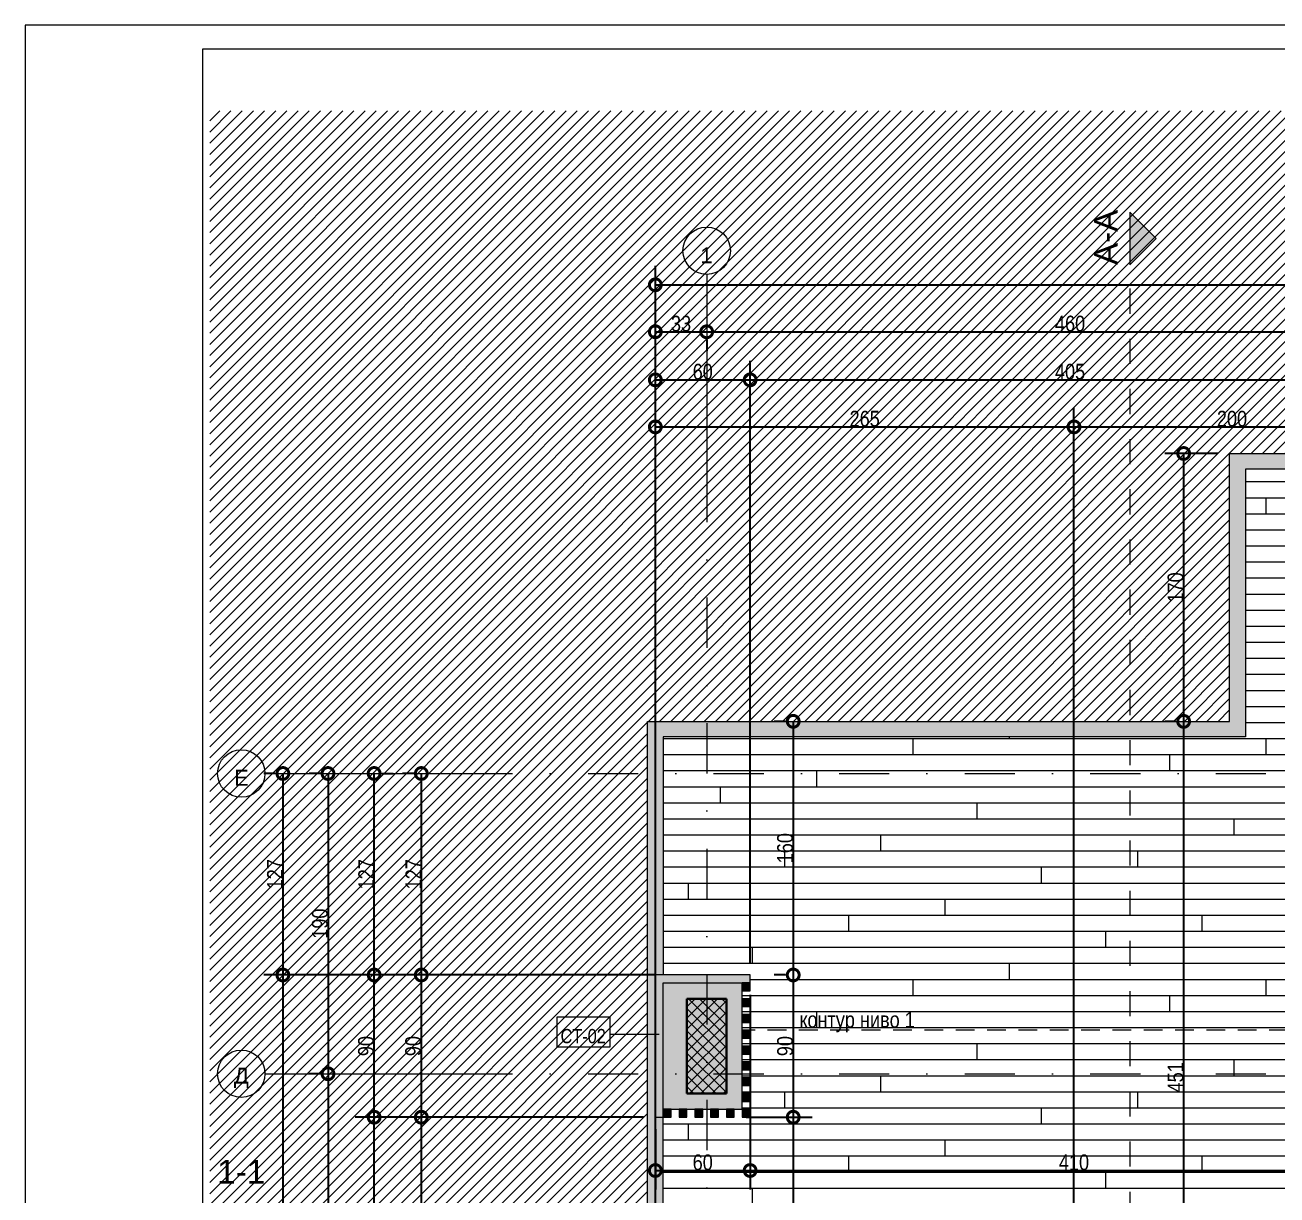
# Model space of a CAD drawing. Header units: centimetres. Extents: x 0 to 25250, y 0 to 2250.
# Drawn here: x 0 to 792, y 1360 to 2100 of the extents above; entities that cross this region are included whole.
import ezdxf

# ---------------------------------------------------------------- set-up
doc = ezdxf.new("R2010")
doc.units = ezdxf.units.CM
for name, pattern in [('17-View-1$0$Dash', [31.75, 15.875, -15.875]), ('17-View-1$0$Dash dot', [79.375, 31.75, -23.8125, 0, -23.8125]), ('17-View-1$0$Overhead', [19.84375, 11.90625, -7.9375])]:
    doc.linetypes.add(name, pattern=pattern)
for name, color, linetype, lineweight in [('A-ANNO-DIMS', 7, 'Continuous', 9), ('A-DETL-GENF', 7, 'Continuous', 9), ('A-DETL-MBND', 7, 'Continuous', 9), ('A-FLOR', 7, 'Continuous', 9), ('A-FLOR-OVHD', 7, '17-View-1$0$Overhead', 9), ('A-FLOR-PATT', 7, 'Continuous', 9), ('A-GLAZ-CWMG', 7, 'Continuous', 9), ('A-WALL', 7, 'Continuous', 9), ('A-WALL-FNSH', 7, 'Continuous', 9), ('A-WALL-IDEN', 7, 'Continuous', 9), ('A-WALL-PATT', 7, 'Continuous', 9), ('G-ANNO-SYMB', 7, 'Continuous', 9), ('G-ANNO-TEXT', 7, 'Continuous', 9), ('G-ANNO-TTLB', 7, 'Continuous', 9), ('S-COLS', 7, 'Continuous', 9), ('S-GRID', 7, 'Continuous', 9), ('S-GRID-IDEN', 7, 'Continuous', 9)]:
    doc.layers.add(name, color=color, linetype=linetype, lineweight=lineweight)
doc.styles.add('17-View-1$0$Arial Narrow_1', font='ARIALN.TTF', dxfattribs={"height": 10})
doc.styles.add('17-View-1$0$Arial Narrow_3', font='ARIALN.TTF', dxfattribs={"height": 10})
doc.styles.add('17-View-1$0$Arial Narrow_5', font='ARIALN.TTF', dxfattribs={"height": 9})
doc.styles.add('17-View-1$0$Arial_1', font='arial.ttf', dxfattribs={"height": 10})
doc.styles.add('17-View-1$0$Arial_2', font='arial.ttf', dxfattribs={"height": 15})
doc.dimstyles.new('17-View-1$0$TEC_DIM', dxfattribs={"dimscale": 30.48, "dimtxt": 10.23431, "dimasz": 0.492126, "dimexe": 0.393701, "dimexo": 0.246063, "dimgap": 0, "dimtad": 1, "dimdec": 0, "dimzin": 0, "dimdsep": 46, "dimtxsty": '17-View-1$0$Arial Narrow_3', "dimblk1": '17-View-1$0$_DotSmall', "dimblk2": '17-View-1$0$_DotSmall', "dimsah": 1, "dimcen": 0.09, "dimazin": 0, "dimtfac": 1, "dimtdec": 4, "dimtix": 1, "dimtmove": 0, "dimatfit": 3, "dimfxl": 1, "dimtvp": 1, "dimtolj": 1, "dimtzin": 0, "dimarcsym": 2})

# ---------------------------------------------------------------- blocks, each defined once
blk = doc.blocks.new('TEC_ОФИЦИАЛНА РАМКА - TEC_ОФИЦИАЛНА РАМКА-2548454-СГРАДА ТИП III - РАЗПРЕДЕЛЕНИЕ _0_00')
at = {"layer": 'G-ANNO-TTLB'}
for p, q in [((-19.379, 37.554), (-19.379, -4.446)), ((41.621, 37.554), (-19.379, 37.554)), ((-17.129, -4.146), (-17.129, 37.254)), ((-17.129, 37.254), (41.321, 37.254))]:
    blk.add_line(p, q, dxfattribs=at)
blk = doc.blocks.new('Rectangular Mullion - TEC_LAMEL-2364135-НИВО 0')
at = {"layer": 'A-GLAZ-CWMG', "true_color": 0xbfb3a4}
blk.add_hatch(color=253, dxfattribs=at).paths.add_polyline_path([(2.5, -2.5), (-2.5, -2.5), (-2.5, 2.5), (2.5, 2.5)])
at = {"layer": 'A-GLAZ-CWMG', "lineweight": 15}
for p, q in [((-2.5, 2.5), (2.5, 2.5)), ((-2.5, -2.5), (-2.5, 2.5)), ((2.5, 2.5), (2.5, -2.5)), ((2.5, -2.5), (-2.5, -2.5))]:
    blk.add_line(p, q, dxfattribs=at)
blk = doc.blocks.new('Grid - TEC_GRID_CIRCLE-145857-НИВО 0')
at = {"layer": 'S-GRID-IDEN'}
blk.add_circle((0, 0), 0.3, dxfattribs=at)
blk = doc.blocks.new('Section - TEC_SECTION-13048-НИВО 0')
at = {"layer": 'G-ANNO-SYMB'}
blk.add_hatch(color=256, dxfattribs=at).paths.add_polyline_path([(0, 0.334), (0.334, 0), (-0.334, 0)])
for p, q in [((0, 0.334), (-0.334, 0)), ((0.334, 0), (0, 0.334)), ((-0.334, 0), (0.334, 0))]:
    blk.add_line(p, q, dxfattribs=at)
blk = doc.blocks.new('17-View-1$0$_DotSmall')
at = {"color": 0, "linetype": 'ByBlock', "const_width": 0.5}
blk.add_lwpolyline([(-0.0625, 0, 1), (0.0625, 0, 1)], format="xyb", close=True, dxfattribs=at)
blk = doc.blocks.new('*D2327')
at = {"layer": 'A-ANNO-DIMS', "color": 0, "lineweight": -2, "transparency": 16777216}
for p, q in [((398.97, 1661.9), (398.97, 1917.9)), ((398.97, 1905.9), (431.47, 1905.9)), ((431.47, 1901.05), (431.47, 1893.9))]:
    blk.add_line(p, q, dxfattribs=at)
at = {"layer": 'A-ANNO-DIMS', "color": 0, "lineweight": -2, "transparency": 16777216, "xscale": 15, "yscale": 15, "zscale": 15, "rotation": 180}
blk.add_blockref('17-View-1$0$_DotSmall', (398.97, 1905.9), dxfattribs=at)
at = {"layer": 'A-ANNO-DIMS', "color": 0, "lineweight": -2, "transparency": 16777216, "xscale": 15, "yscale": 15, "zscale": 15}
blk.add_blockref('17-View-1$0$_DotSmall', (431.47, 1905.9), dxfattribs=at)
at = {"layer": 'A-ANNO-DIMS', "color": 0, "transparency": 16777216, "insert": (415.22, 1911.01), "char_height": 10, "width": 15.2053, "attachment_point": 5, "style": '17-View-1$0$Arial Narrow_3'}
blk.add_mtext('\\A1;33', dxfattribs=at)
blk = doc.blocks.new('*D2328')
at = {"layer": 'A-ANNO-DIMS', "color": 0, "lineweight": -2, "transparency": 16777216}
for p, q in [((431.47, 1905.9), (891.47, 1905.9)), ((431.47, 1901.05), (431.47, 1893.9)), ((891.47, 1901.05), (891.47, 1893.9))]:
    blk.add_line(p, q, dxfattribs=at)
at = {"layer": 'A-ANNO-DIMS', "color": 0, "lineweight": -2, "transparency": 16777216, "xscale": 15, "yscale": 15, "zscale": 15, "rotation": 180}
blk.add_blockref('17-View-1$0$_DotSmall', (431.47, 1905.9), dxfattribs=at)
at = {"layer": 'A-ANNO-DIMS', "color": 0, "lineweight": -2, "transparency": 16777216, "xscale": 15, "yscale": 15, "zscale": 15}
blk.add_blockref('17-View-1$0$_DotSmall', (891.47, 1905.9), dxfattribs=at)
at = {"layer": 'A-ANNO-DIMS', "color": 0, "transparency": 16777216, "insert": (661.47, 1911.01), "char_height": 10, "width": 22.8079, "attachment_point": 5, "style": '17-View-1$0$Arial Narrow_3'}
blk.add_mtext('\\A1;460', dxfattribs=at)
blk = doc.blocks.new('*D2379')
at = {"layer": 'A-ANNO-DIMS', "color": 0, "lineweight": -2, "transparency": 16777216}
for p, q in [((186.92, 1626.4), (179.77, 1626.4)), ((191.77, 1626.4), (191.77, 1436.4)), ((186.92, 1436.4), (179.77, 1436.4))]:
    blk.add_line(p, q, dxfattribs=at)
at = {"layer": 'A-ANNO-DIMS', "color": 0, "lineweight": -2, "transparency": 16777216, "xscale": 15, "yscale": 15, "zscale": 15}
for p, rotation in [((191.77, 1626.4), 90), ((191.77, 1436.4), 270)]:
    blk.add_blockref('17-View-1$0$_DotSmall', p, dxfattribs=dict(at, rotation=rotation))
at = {"layer": 'A-ANNO-DIMS', "color": 0, "transparency": 16777216, "insert": (186.67, 1531.4), "char_height": 10, "width": 22.8079, "attachment_point": 5, "rotation": 90, "style": '17-View-1$0$Arial Narrow_3'}
blk.add_mtext('\\A1;190', dxfattribs=at)
blk = doc.blocks.new('*D2380')
at = {"layer": 'A-ANNO-DIMS', "color": 0, "lineweight": -2, "transparency": 16777216}
for p, q in [((186.92, 1436.4), (179.77, 1436.4)), ((191.77, 1436.4), (191.77, 1221.4)), ((186.92, 1221.4), (179.77, 1221.4))]:
    blk.add_line(p, q, dxfattribs=at)
at = {"layer": 'A-ANNO-DIMS', "color": 0, "lineweight": -2, "transparency": 16777216, "xscale": 15, "yscale": 15, "zscale": 15}
for p, rotation in [((191.77, 1436.4), 90), ((191.77, 1221.4), 270)]:
    blk.add_blockref('17-View-1$0$_DotSmall', p, dxfattribs=dict(at, rotation=rotation))
at = {"layer": 'A-ANNO-DIMS', "color": 0, "transparency": 16777216, "insert": (186.67, 1328.9), "char_height": 10, "width": 22.8079, "attachment_point": 5, "rotation": 90, "style": '17-View-1$0$Arial Narrow_3'}
blk.add_mtext('\\A1;215', dxfattribs=at)
blk = doc.blocks.new('*D2385')
at = {"layer": 'A-ANNO-DIMS', "color": 0, "lineweight": -2, "transparency": 16777216}
for p, q in [((158.36, 1626.4), (151.21, 1626.4)), ((163.21, 1626.4), (163.21, 1498.9)), ((398.97, 1498.9), (151.21, 1498.9))]:
    blk.add_line(p, q, dxfattribs=at)
at = {"layer": 'A-ANNO-DIMS', "color": 0, "lineweight": -2, "transparency": 16777216, "xscale": 15, "yscale": 15, "zscale": 15}
for p, rotation in [((163.21, 1626.4), 90), ((163.21, 1498.9), 270)]:
    blk.add_blockref('17-View-1$0$_DotSmall', p, dxfattribs=dict(at, rotation=rotation))
at = {"layer": 'A-ANNO-DIMS', "color": 0, "transparency": 16777216, "insert": (158.19, 1562.65), "char_height": 10, "width": 22.8079, "attachment_point": 5, "rotation": 90, "style": '17-View-1$0$Arial Narrow_3'}
blk.add_mtext('\\A1;127', dxfattribs=at)
blk = doc.blocks.new('*D2386')
at = {"layer": 'A-ANNO-DIMS', "color": 0, "lineweight": -2, "transparency": 16777216}
for p, q in [((398.97, 1498.9), (151.21, 1498.9)), ((163.21, 1498.9), (163.21, 413.9)), ((396.47, 413.9), (151.21, 413.9))]:
    blk.add_line(p, q, dxfattribs=at)
at = {"layer": 'A-ANNO-DIMS', "color": 0, "lineweight": -2, "transparency": 16777216, "xscale": 15, "yscale": 15, "zscale": 15}
for p, rotation in [((163.21, 1498.9), 90), ((163.21, 413.9), 270)]:
    blk.add_blockref('17-View-1$0$_DotSmall', p, dxfattribs=dict(at, rotation=rotation))
at = {"layer": 'A-ANNO-DIMS', "color": 0, "transparency": 16777216, "insert": (158.1, 956.4), "char_height": 10, "width": 30.4105, "attachment_point": 5, "rotation": 90, "style": '17-View-1$0$Arial Narrow_3'}
blk.add_mtext('\\A1;1085', dxfattribs=at)
blk = doc.blocks.new('*D2387')
at = {"layer": 'A-ANNO-DIMS', "color": 0, "lineweight": -2, "transparency": 16777216}
for p, q in [((391.47, 1408.9), (208.98, 1408.9)), ((220.98, 413.9), (220.98, 1408.9)), ((396.47, 413.9), (208.98, 413.9))]:
    blk.add_line(p, q, dxfattribs=at)
at = {"layer": 'A-ANNO-DIMS', "color": 0, "lineweight": -2, "transparency": 16777216, "xscale": 15, "yscale": 15, "zscale": 15}
for p, rotation in [((220.98, 1408.9), 90), ((220.98, 413.9), 270)]:
    blk.add_blockref('17-View-1$0$_DotSmall', p, dxfattribs=dict(at, rotation=rotation))
at = {"layer": 'A-ANNO-DIMS', "color": 0, "transparency": 16777216, "insert": (215.87, 911.4), "char_height": 10, "width": 22.8079, "attachment_point": 5, "rotation": 90, "style": '17-View-1$0$Arial Narrow_3'}
blk.add_mtext('\\A1;995', dxfattribs=at)
blk = doc.blocks.new('*D2388')
at = {"layer": 'A-ANNO-DIMS', "color": 0, "lineweight": -2, "transparency": 16777216}
for p, q in [((398.97, 1498.9), (208.98, 1498.9)), ((220.98, 1408.9), (220.98, 1498.9)), ((391.47, 1408.9), (208.98, 1408.9))]:
    blk.add_line(p, q, dxfattribs=at)
at = {"layer": 'A-ANNO-DIMS', "color": 0, "lineweight": -2, "transparency": 16777216, "xscale": 15, "yscale": 15, "zscale": 15}
for p, rotation in [((220.98, 1498.9), 90), ((220.98, 1408.9), 270)]:
    blk.add_blockref('17-View-1$0$_DotSmall', p, dxfattribs=dict(at, rotation=rotation))
at = {"layer": 'A-ANNO-DIMS', "color": 0, "transparency": 16777216, "insert": (215.87, 1453.9), "char_height": 10, "width": 15.2053, "attachment_point": 5, "rotation": 90, "style": '17-View-1$0$Arial Narrow_3'}
blk.add_mtext('\\A1;90', dxfattribs=at)
blk = doc.blocks.new('*D2389')
at = {"layer": 'A-ANNO-DIMS', "color": 0, "lineweight": -2, "transparency": 16777216}
for p, q in [((220.98, 1498.9), (220.98, 1626.4)), ((225.82, 1626.4), (232.98, 1626.4)), ((398.97, 1498.9), (208.98, 1498.9))]:
    blk.add_line(p, q, dxfattribs=at)
at = {"layer": 'A-ANNO-DIMS', "color": 0, "lineweight": -2, "transparency": 16777216, "xscale": 15, "yscale": 15, "zscale": 15}
for p, rotation in [((220.98, 1626.4), 90), ((220.98, 1498.9), 270)]:
    blk.add_blockref('17-View-1$0$_DotSmall', p, dxfattribs=dict(at, rotation=rotation))
at = {"layer": 'A-ANNO-DIMS', "color": 0, "transparency": 16777216, "insert": (215.96, 1562.65), "char_height": 10, "width": 22.8079, "attachment_point": 5, "rotation": 90, "style": '17-View-1$0$Arial Narrow_3'}
blk.add_mtext('\\A1;127', dxfattribs=at)
blk = doc.blocks.new('*D2390')
at = {"layer": 'A-ANNO-DIMS', "color": 0, "lineweight": -2, "transparency": 16777216}
for p, q in [((246, 1626.4), (238.84, 1626.4)), ((250.84, 1626.4), (250.84, 1498.9)), ((398.97, 1498.9), (238.84, 1498.9))]:
    blk.add_line(p, q, dxfattribs=at)
at = {"layer": 'A-ANNO-DIMS', "color": 0, "lineweight": -2, "transparency": 16777216, "xscale": 15, "yscale": 15, "zscale": 15}
for p, rotation in [((250.84, 1626.4), 90), ((250.84, 1498.9), 270)]:
    blk.add_blockref('17-View-1$0$_DotSmall', p, dxfattribs=dict(at, rotation=rotation))
at = {"layer": 'A-ANNO-DIMS', "color": 0, "transparency": 16777216, "insert": (245.82, 1562.65), "char_height": 10, "width": 22.8079, "attachment_point": 5, "rotation": 90, "style": '17-View-1$0$Arial Narrow_3'}
blk.add_mtext('\\A1;127', dxfattribs=at)
blk = doc.blocks.new('*D2391')
at = {"layer": 'A-ANNO-DIMS', "color": 0, "lineweight": -2, "transparency": 16777216}
for p, q in [((398.97, 1498.9), (238.84, 1498.9)), ((250.84, 1498.9), (250.84, 1408.9)), ((391.47, 1408.9), (238.84, 1408.9))]:
    blk.add_line(p, q, dxfattribs=at)
at = {"layer": 'A-ANNO-DIMS', "color": 0, "lineweight": -2, "transparency": 16777216, "xscale": 15, "yscale": 15, "zscale": 15}
for p, rotation in [((250.84, 1498.9), 90), ((250.84, 1408.9), 270)]:
    blk.add_blockref('17-View-1$0$_DotSmall', p, dxfattribs=dict(at, rotation=rotation))
at = {"layer": 'A-ANNO-DIMS', "color": 0, "transparency": 16777216, "insert": (245.74, 1453.9), "char_height": 10, "width": 15.2053, "attachment_point": 5, "rotation": 90, "style": '17-View-1$0$Arial Narrow_3'}
blk.add_mtext('\\A1;90', dxfattribs=at)
blk = doc.blocks.new('*D2392')
at = {"layer": 'A-ANNO-DIMS', "color": 0, "lineweight": -2, "transparency": 16777216}
for p, q in [((391.47, 1408.9), (238.84, 1408.9)), ((250.84, 1408.9), (250.84, 1178.9)), ((396.47, 1178.9), (238.84, 1178.9))]:
    blk.add_line(p, q, dxfattribs=at)
at = {"layer": 'A-ANNO-DIMS', "color": 0, "lineweight": -2, "transparency": 16777216, "xscale": 15, "yscale": 15, "zscale": 15}
for p, rotation in [((250.84, 1408.9), 90), ((250.84, 1178.9), 270)]:
    blk.add_blockref('17-View-1$0$_DotSmall', p, dxfattribs=dict(at, rotation=rotation))
at = {"layer": 'A-ANNO-DIMS', "color": 0, "transparency": 16777216, "insert": (245.74, 1293.9), "char_height": 10, "width": 22.8079, "attachment_point": 5, "rotation": 90, "style": '17-View-1$0$Arial Narrow_3'}
blk.add_mtext('\\A1;230', dxfattribs=at)
blk = doc.blocks.new('*D2397')
at = {"layer": 'A-ANNO-DIMS', "color": 0, "lineweight": -2, "transparency": 16777216}
for p, q in [((398.97, 1661.9), (398.97, 1947.62)), ((1998.97, 1662.4), (1998.97, 1947.62)), ((398.97, 1935.62), (1998.97, 1935.62))]:
    blk.add_line(p, q, dxfattribs=at)
at = {"layer": 'A-ANNO-DIMS', "color": 0, "lineweight": -2, "transparency": 16777216, "xscale": 15, "yscale": 15, "zscale": 15, "rotation": 180}
blk.add_blockref('17-View-1$0$_DotSmall', (398.97, 1935.62), dxfattribs=at)
at = {"layer": 'A-ANNO-DIMS', "color": 0, "lineweight": -2, "transparency": 16777216, "xscale": 15, "yscale": 15, "zscale": 15}
blk.add_blockref('17-View-1$0$_DotSmall', (1998.97, 1935.62), dxfattribs=at)
at = {"layer": 'A-ANNO-DIMS', "color": 0, "transparency": 16777216, "insert": (1198.97, 1940.73), "char_height": 10, "width": 30.4105, "attachment_point": 5, "style": '17-View-1$0$Arial Narrow_3'}
blk.add_mtext('\\A1;1600', dxfattribs=at)
blk = doc.blocks.new('*D2398')
at = {"layer": 'A-ANNO-DIMS', "color": 0, "lineweight": -2, "transparency": 16777216}
for p, q in [((398.97, 1661.9), (398.97, 1887.48)), ((458.97, 1506.4), (458.97, 1887.48)), ((398.97, 1875.48), (458.97, 1875.48))]:
    blk.add_line(p, q, dxfattribs=at)
at = {"layer": 'A-ANNO-DIMS', "color": 0, "lineweight": -2, "transparency": 16777216, "xscale": 15, "yscale": 15, "zscale": 15, "rotation": 180}
blk.add_blockref('17-View-1$0$_DotSmall', (398.97, 1875.48), dxfattribs=at)
at = {"layer": 'A-ANNO-DIMS', "color": 0, "lineweight": -2, "transparency": 16777216, "xscale": 15, "yscale": 15, "zscale": 15}
blk.add_blockref('17-View-1$0$_DotSmall', (458.97, 1875.48), dxfattribs=at)
at = {"layer": 'A-ANNO-DIMS', "color": 0, "transparency": 16777216, "insert": (428.97, 1880.58), "char_height": 10, "width": 15.2053, "attachment_point": 5, "style": '17-View-1$0$Arial Narrow_3'}
blk.add_mtext('\\A1;60', dxfattribs=at)
blk = doc.blocks.new('*D2399')
at = {"layer": 'A-ANNO-DIMS', "color": 0, "lineweight": -2, "transparency": 16777216}
for p, q in [((458.97, 1506.4), (458.97, 1887.48)), ((863.97, 1501.4), (863.97, 1887.48)), ((458.97, 1875.48), (863.97, 1875.48))]:
    blk.add_line(p, q, dxfattribs=at)
at = {"layer": 'A-ANNO-DIMS', "color": 0, "lineweight": -2, "transparency": 16777216, "xscale": 15, "yscale": 15, "zscale": 15, "rotation": 180}
blk.add_blockref('17-View-1$0$_DotSmall', (458.97, 1875.48), dxfattribs=at)
at = {"layer": 'A-ANNO-DIMS', "color": 0, "lineweight": -2, "transparency": 16777216, "xscale": 15, "yscale": 15, "zscale": 15}
blk.add_blockref('17-View-1$0$_DotSmall', (863.97, 1875.48), dxfattribs=at)
at = {"layer": 'A-ANNO-DIMS', "color": 0, "transparency": 16777216, "insert": (661.47, 1880.58), "char_height": 10, "width": 22.8079, "attachment_point": 5, "style": '17-View-1$0$Arial Narrow_3'}
blk.add_mtext('\\A1;405', dxfattribs=at)
blk = doc.blocks.new('*D2403')
at = {"layer": 'A-ANNO-DIMS', "color": 0, "lineweight": -2, "transparency": 16777216}
for p, q in [((398.97, 1261.4), (398.97, 1857.72)), ((663.97, 1256.4), (663.97, 1857.72)), ((398.97, 1845.72), (663.97, 1845.72))]:
    blk.add_line(p, q, dxfattribs=at)
at = {"layer": 'A-ANNO-DIMS', "color": 0, "lineweight": -2, "transparency": 16777216, "xscale": 15, "yscale": 15, "zscale": 15, "rotation": 180}
blk.add_blockref('17-View-1$0$_DotSmall', (398.97, 1845.72), dxfattribs=at)
at = {"layer": 'A-ANNO-DIMS', "color": 0, "lineweight": -2, "transparency": 16777216, "xscale": 15, "yscale": 15, "zscale": 15}
blk.add_blockref('17-View-1$0$_DotSmall', (663.97, 1845.72), dxfattribs=at)
at = {"layer": 'A-ANNO-DIMS', "color": 0, "transparency": 16777216, "insert": (531.47, 1850.83), "char_height": 10, "width": 22.8079, "attachment_point": 5, "style": '17-View-1$0$Arial Narrow_3'}
blk.add_mtext('\\A1;265', dxfattribs=at)
blk = doc.blocks.new('*D2404')
at = {"layer": 'A-ANNO-DIMS', "color": 0, "lineweight": -2, "transparency": 16777216}
for p, q in [((663.97, 1256.4), (663.97, 1857.72)), ((863.97, 1506.4), (863.97, 1857.72)), ((663.97, 1845.72), (863.97, 1845.72))]:
    blk.add_line(p, q, dxfattribs=at)
at = {"layer": 'A-ANNO-DIMS', "color": 0, "lineweight": -2, "transparency": 16777216, "xscale": 15, "yscale": 15, "zscale": 15, "rotation": 180}
blk.add_blockref('17-View-1$0$_DotSmall', (663.97, 1845.72), dxfattribs=at)
at = {"layer": 'A-ANNO-DIMS', "color": 0, "lineweight": -2, "transparency": 16777216, "xscale": 15, "yscale": 15, "zscale": 15}
blk.add_blockref('17-View-1$0$_DotSmall', (863.97, 1845.72), dxfattribs=at)
at = {"layer": 'A-ANNO-DIMS', "color": 0, "transparency": 16777216, "insert": (763.97, 1850.83), "char_height": 10, "width": 22.8079, "attachment_point": 5, "style": '17-View-1$0$Arial Narrow_3'}
blk.add_mtext('\\A1;200', dxfattribs=at)
blk = doc.blocks.new('*D2413')
at = {"layer": 'A-ANNO-DIMS', "color": 0, "lineweight": -2, "transparency": 16777216}
for p, q in [((481.39, 1659.4), (474.24, 1659.4)), ((486.24, 1659.4), (486.24, 1498.9)), ((481.39, 1498.9), (474.24, 1498.9))]:
    blk.add_line(p, q, dxfattribs=at)
at = {"layer": 'A-ANNO-DIMS', "color": 0, "lineweight": -2, "transparency": 16777216, "xscale": 15, "yscale": 15, "zscale": 15}
for p, rotation in [((486.24, 1659.4), 90), ((486.24, 1498.9), 270)]:
    blk.add_blockref('17-View-1$0$_DotSmall', p, dxfattribs=dict(at, rotation=rotation))
at = {"layer": 'A-ANNO-DIMS', "color": 0, "transparency": 16777216, "insert": (481.13, 1579.15), "char_height": 10, "width": 22.8079, "attachment_point": 5, "rotation": 90, "style": '17-View-1$0$Arial Narrow_3'}
blk.add_mtext('\\A1;160', dxfattribs=at)
blk = doc.blocks.new('*D2414')
at = {"layer": 'A-ANNO-DIMS', "color": 0, "lineweight": -2, "transparency": 16777216}
for p, q in [((481.39, 1498.9), (474.24, 1498.9)), ((486.24, 1498.9), (486.24, 1408.9)), ((456.47, 1408.9), (498.24, 1408.9))]:
    blk.add_line(p, q, dxfattribs=at)
at = {"layer": 'A-ANNO-DIMS', "color": 0, "lineweight": -2, "transparency": 16777216, "xscale": 15, "yscale": 15, "zscale": 15}
for p, rotation in [((486.24, 1498.9), 90), ((486.24, 1408.9), 270)]:
    blk.add_blockref('17-View-1$0$_DotSmall', p, dxfattribs=dict(at, rotation=rotation))
at = {"layer": 'A-ANNO-DIMS', "color": 0, "transparency": 16777216, "insert": (481.13, 1453.9), "char_height": 10, "width": 15.2053, "attachment_point": 5, "rotation": 90, "style": '17-View-1$0$Arial Narrow_3'}
blk.add_mtext('\\A1;90', dxfattribs=at)
blk = doc.blocks.new('*D2415')
at = {"layer": 'A-ANNO-DIMS', "color": 0, "lineweight": -2, "transparency": 16777216}
for p, q in [((456.47, 1408.9), (498.24, 1408.9)), ((486.24, 1408.9), (486.24, 1208.9)), ((481.39, 1208.9), (474.24, 1208.9))]:
    blk.add_line(p, q, dxfattribs=at)
at = {"layer": 'A-ANNO-DIMS', "color": 0, "lineweight": -2, "transparency": 16777216, "xscale": 15, "yscale": 15, "zscale": 15}
for p, rotation in [((486.24, 1408.9), 90), ((486.24, 1208.9), 270)]:
    blk.add_blockref('17-View-1$0$_DotSmall', p, dxfattribs=dict(at, rotation=rotation))
at = {"layer": 'A-ANNO-DIMS', "color": 0, "transparency": 16777216, "insert": (481.13, 1308.9), "char_height": 10, "width": 22.8079, "attachment_point": 5, "rotation": 90, "style": '17-View-1$0$Arial Narrow_3'}
blk.add_mtext('\\A1;200', dxfattribs=at)
blk = doc.blocks.new('*D2438')
at = {"layer": 'A-ANNO-DIMS', "color": 0, "lineweight": -2, "transparency": 16777216}
for p, q in [((754.97, 1828.9), (721.38, 1828.9)), ((733.38, 1828.9), (733.38, 1659.4)), ((728.53, 1659.4), (721.38, 1659.4))]:
    blk.add_line(p, q, dxfattribs=at)
at = {"layer": 'A-ANNO-DIMS', "color": 0, "lineweight": -2, "transparency": 16777216, "xscale": 15, "yscale": 15, "zscale": 15}
for p, rotation in [((733.38, 1828.9), 90), ((733.38, 1659.4), 270)]:
    blk.add_blockref('17-View-1$0$_DotSmall', p, dxfattribs=dict(at, rotation=rotation))
at = {"layer": 'A-ANNO-DIMS', "color": 0, "transparency": 16777216, "insert": (728.27, 1744.15), "char_height": 10, "width": 22.8079, "attachment_point": 5, "rotation": 90, "style": '17-View-1$0$Arial Narrow_3'}
blk.add_mtext('\\A1;170', dxfattribs=at)
blk = doc.blocks.new('*D2439')
at = {"layer": 'A-ANNO-DIMS', "color": 0, "lineweight": -2, "transparency": 16777216}
for p, q in [((728.53, 1659.4), (721.38, 1659.4)), ((733.38, 1659.4), (733.38, 1208.9)), ((728.53, 1208.9), (721.38, 1208.9))]:
    blk.add_line(p, q, dxfattribs=at)
at = {"layer": 'A-ANNO-DIMS', "color": 0, "lineweight": -2, "transparency": 16777216, "xscale": 15, "yscale": 15, "zscale": 15}
for p, rotation in [((733.38, 1659.4), 90), ((733.38, 1208.9), 270)]:
    blk.add_blockref('17-View-1$0$_DotSmall', p, dxfattribs=dict(at, rotation=rotation))
at = {"layer": 'A-ANNO-DIMS', "color": 0, "transparency": 16777216, "insert": (728.27, 1434.15), "char_height": 10, "width": 22.8079, "attachment_point": 5, "rotation": 90, "style": '17-View-1$0$Arial Narrow_3'}
blk.add_mtext('\\A1;451', dxfattribs=at)
blk = doc.blocks.new('*D2509')
at = {"layer": 'A-ANNO-DIMS', "color": 0, "lineweight": -2, "transparency": 16777216}
for p, q in [((458.97, 1486.4), (458.97, 1363.17)), ((398.97, 1401.4), (398.97, 1363.17)), ((398.97, 1375.17), (458.97, 1375.17))]:
    blk.add_line(p, q, dxfattribs=at)
at = {"layer": 'A-ANNO-DIMS', "color": 0, "lineweight": -2, "transparency": 16777216, "xscale": 15, "yscale": 15, "zscale": 15, "rotation": 180}
blk.add_blockref('17-View-1$0$_DotSmall', (398.97, 1375.17), dxfattribs=at)
at = {"layer": 'A-ANNO-DIMS', "color": 0, "lineweight": -2, "transparency": 16777216, "xscale": 15, "yscale": 15, "zscale": 15}
blk.add_blockref('17-View-1$0$_DotSmall', (458.97, 1375.17), dxfattribs=at)
at = {"layer": 'A-ANNO-DIMS', "color": 0, "transparency": 16777216, "insert": (428.97, 1380.27), "char_height": 10, "width": 15.2053, "attachment_point": 5, "style": '17-View-1$0$Arial Narrow_3'}
blk.add_mtext('\\A1;60', dxfattribs=at)
blk = doc.blocks.new('*D2510')
at = {"layer": 'A-ANNO-DIMS', "color": 0, "lineweight": -2, "transparency": 16777216}
for p, q in [((458.97, 1486.4), (458.97, 1363.17)), ((458.97, 1375.17), (868.97, 1375.17)), ((868.97, 1370.32), (868.97, 1363.17))]:
    blk.add_line(p, q, dxfattribs=at)
at = {"layer": 'A-ANNO-DIMS', "color": 0, "lineweight": -2, "transparency": 16777216, "xscale": 15, "yscale": 15, "zscale": 15, "rotation": 180}
blk.add_blockref('17-View-1$0$_DotSmall', (458.97, 1375.17), dxfattribs=at)
at = {"layer": 'A-ANNO-DIMS', "color": 0, "lineweight": -2, "transparency": 16777216, "xscale": 15, "yscale": 15, "zscale": 15}
blk.add_blockref('17-View-1$0$_DotSmall', (868.97, 1375.17), dxfattribs=at)
at = {"layer": 'A-ANNO-DIMS', "color": 0, "transparency": 16777216, "insert": (663.97, 1380.27), "char_height": 10, "width": 22.8079, "attachment_point": 5, "style": '17-View-1$0$Arial Narrow_3'}
blk.add_mtext('\\A1;410', dxfattribs=at)

msp = doc.modelspace()

# ---------------------------------------------------------------- block references
at = {"layer": 'G-ANNO-TTLB', "xscale": 50, "yscale": 50, "zscale": 50}
msp.add_blockref('TEC_ОФИЦИАЛНА РАМКА - TEC_ОФИЦИАЛНА РАМКА-2548454-СГРАДА ТИП III - РАЗПРЕДЕЛЕНИЕ _0_00', (968.96, 222.31), dxfattribs=at)

# ---------------------------------------------------------------- next in the draw order: hatches: boundary and pattern name
at = {"layer": 'A-DETL-GENF', "true_color": 0xe0ea68}
h = msp.add_hatch(dxfattribs=at)
h.set_pattern_fill('FP1_8', color=61, style=0, pattern_type=2)
h.set_pattern_definition([(45, (-1006133.902, 862055.479), (-3.535533906, 3.535533906), [])])
h.paths.add_polyline_path([(368.97, 413.9), (368.97, 1178.9), (393.97, 1178.9), (393.97, 1659.4), (762.47, 1659.4), (762.47, 1828.9), (1608.97, 1828.9), (1608.97, 1748.9), (2008.97, 1748.9), (2008.97, 1386.4), (2028.97, 1386.4), (2028.97, 903.9), (2216.41, 903.9), (2216.41, 2045.75), (116.89, 2045.75), (116.89, 413.9)])
at = {"layer": 'A-FLOR-PATT', "lineweight": 5, "true_color": 0xebebeb}
msp.add_hatch(color=7, dxfattribs=at).paths.add_polyline_path([(398.97, 1178.9), (398.97, 1253.9), (403.97, 1253.9), (403.97, 1408.9), (398.97, 1408.9), (398.97, 1498.9), (403.97, 1498.9), (403.97, 1649.52), (772.49, 1649.52), (772.49, 1818.9), (1598.97, 1818.9), (1598.97, 1738.9), (1998.97, 1738.9), (1998.97, 1386.4), (2008.97, 1386.4), (2008.97, 1748.9), (1608.97, 1748.9), (1608.97, 1828.9), (762.47, 1828.9), (762.47, 1659.4), (393.97, 1659.4), (393.97, 1178.9)])
at = {"layer": 'A-FLOR-PATT', "true_color": 0x787878}
h = msp.add_hatch(dxfattribs=at)
h.set_pattern_fill('FP1_1', color=8, style=0, pattern_type=2)
h.set_pattern_definition([(180, (643.172, 2481.624), (-1e-15, -10.16), []), (270, (643.17, 2481.624), (40.64, -40.64), [10.16, -142.24]), (270, (582.21, 2461.304), (40.64, -40.64), [10.16, -142.24])])
h.paths.add_polyline_path([(863.97, 1253.9), (863.97, 1498.9), (923.97, 1498.9), (923.97, 1463.9), (953.97, 1463.9), (953.97, 1468.9), (1998.97, 1468.9), (1998.97, 1602.4), (1988.97, 1602.4), (1988.97, 1607.4), (1983.97, 1607.4), (1983.97, 1602.4), (1978.97, 1602.4), (1978.97, 1607.4), (1973.97, 1607.4), (1973.97, 1602.4), (1968.97, 1602.4), (1968.97, 1607.4), (1963.97, 1607.4), (1963.97, 1602.4), (1958.97, 1602.4), (1958.97, 1607.4), (1953.97, 1607.4), (1953.97, 1602.4), (1948.97, 1602.4), (1948.97, 1607.4), (1943.97, 1607.4), (1943.97, 1602.4), (1938.97, 1602.4), (1938.97, 1612.15), (1933.97, 1612.15), (1933.97, 1617.15), (1938.97, 1617.15), (1938.97, 1622.15), (1933.97, 1622.15), (1933.97, 1627.15), (1938.97, 1627.15), (1938.97, 1632.15), (1933.97, 1632.15), (1933.97, 1637.15), (1938.97, 1637.15), (1938.97, 1642.15), (1933.97, 1642.15), (1933.97, 1647.15), (1938.97, 1647.15), (1938.97, 1654.41), (1934.62, 1652.87), (1932.95, 1657.59), (1998.97, 1680.96), (1998.97, 1738.9), (1598.97, 1738.9), (1598.97, 1818.9), (772.49, 1818.9), (772.49, 1649.52), (403.97, 1649.52), (403.97, 1498.9), (458.97, 1498.9), (458.97, 1488.9), (453.97, 1488.9), (453.97, 1483.9), (458.97, 1483.9), (458.97, 1478.9), (453.97, 1478.9), (453.97, 1473.9), (458.97, 1473.9), (458.97, 1468.9), (453.97, 1468.9), (453.97, 1463.9), (458.97, 1463.9), (458.97, 1458.9), (453.97, 1458.9), (453.97, 1453.9), (458.97, 1453.9), (458.97, 1448.9), (453.97, 1448.9), (453.97, 1443.9), (458.97, 1443.9), (458.97, 1438.9), (453.97, 1438.9), (453.97, 1433.9), (458.97, 1433.9), (458.97, 1428.9), (453.97, 1428.9), (453.97, 1423.9), (458.97, 1423.9), (458.97, 1418.9), (453.97, 1418.9), (453.97, 1413.9), (448.97, 1413.9), (448.97, 1408.9), (443.97, 1408.9), (443.97, 1413.9), (438.97, 1413.9), (438.97, 1408.9), (433.97, 1408.9), (433.97, 1413.9), (428.97, 1413.9), (428.97, 1408.9), (423.97, 1408.9), (423.97, 1413.9), (418.97, 1413.9), (418.97, 1408.9), (413.97, 1408.9), (413.97, 1413.9), (408.97, 1413.9), (408.97, 1408.9), (403.97, 1408.9), (403.97, 1253.9), (772.99, 1253.9)])
h.paths.add_polyline_path([(453.97, 1408.9), (453.97, 1413.9), (458.97, 1413.9), (458.97, 1408.9)])
h.paths.add_polyline_path([(1330.67, 1490.9), (1241.3, 1490.9), (1241.3, 1580.9), (1421.3, 1580.9), (1421.3, 1490.9), (1347.08, 1490.9)])
h.paths.add_polyline_path([(1248.26, 1597.4), (1178.26, 1597.4), (1178.26, 1687.4), (1248.26, 1687.4), (1248.26, 1607.4)])
h.paths.add_polyline_path([(1492.3, 1598.49), (1412.3, 1598.49), (1412.3, 1778.49), (1502.3, 1778.49), (1502.3, 1598.49), (1494.7, 1598.49)])
h.paths.add_polyline_path([(1299.38, 1630.4), (1299.38, 1750.4), (1369.38, 1750.4), (1369.38, 1630.4), (1339.77, 1630.4)])
h.paths.add_polyline_path([(861.9, 1683.37), (812.4, 1732.87), (876.04, 1796.51), (925.54, 1747.01), (868.93, 1690.41)])
h.paths.add_polyline_path([(1248.26, 1693.09), (1178.26, 1693.09), (1178.26, 1783.09), (1248.26, 1783.09), (1248.26, 1703.09)])
at = {"layer": 'A-WALL-PATT', "true_color": 0xc0c0c0}
for points in [[(403.97, 1408.9), (403.97, 1498.9), (398.97, 1498.9), (398.97, 1408.9)], [(403.97, 1493.9), (458.97, 1493.9), (458.97, 1498.9), (403.97, 1498.9)]]:
    msp.add_hatch(color=9, dxfattribs=at).paths.add_polyline_path(points)
at = {"layer": 'A-WALL-PATT', "true_color": 0xffff80}
msp.add_hatch(color=51, dxfattribs=at).paths.add_polyline_path([(418.97, 1413.9), (418.97, 1493.9), (403.97, 1493.9), (403.97, 1413.9)])
at = {"layer": 'A-WALL-PATT', "lineweight": 5, "true_color": 0xffff80}
msp.add_hatch(color=51, dxfattribs=at).paths.add_polyline_path([(453.97, 1413.9), (453.97, 1493.9), (418.97, 1493.9), (418.97, 1483.9), (443.97, 1483.9), (443.97, 1423.9), (418.97, 1423.9), (418.97, 1413.9), (443.97, 1413.9)])
at = {"layer": 'A-WALL-PATT', "lineweight": 5, "true_color": 0x808080}
msp.add_hatch(color=8, dxfattribs=at).paths.add_polyline_path([(443.97, 1423.9), (443.97, 1483.9), (418.97, 1483.9), (418.97, 1423.9)])
at = {"layer": 'S-COLS'}
h = msp.add_hatch(dxfattribs=at)
h.set_pattern_fill('FP1_5', color=256, style=0, pattern_type=2)
h.set_pattern_definition([(45, (-1006133.902, 862055.479), (-3.535533906, 3.535533906), []), (135, (-1006133.902, 862055.479), (-3.535533906, -3.535533906), [])])
h.paths.add_polyline_path([(443.97, 1423.9), (443.97, 1483.9), (418.97, 1483.9), (418.97, 1423.9)])

# ---------------------------------------------------------------- next in the draw order: linework, layer by layer
at = {"layer": 'A-DETL-MBND'}
for p, q in [((762.47, 1828.9), (1608.97, 1828.9)), ((762.47, 1659.4), (762.47, 1828.9)), ((393.97, 1178.9), (393.97, 1659.4)), ((393.97, 1659.4), (762.47, 1659.4))]:
    msp.add_line(p, q, dxfattribs=at)
at = {"layer": 'A-FLOR'}
for p, q in [((1598.97, 1818.9), (772.49, 1818.9)), ((772.49, 1818.9), (772.49, 1649.52)), ((772.49, 1649.52), (403.97, 1649.52)), ((403.97, 1649.52), (403.97, 1498.9)), ((403.97, 1253.9), (403.97, 1408.9))]:
    msp.add_line(p, q, dxfattribs=at)
at = {"layer": 'A-FLOR-OVHD'}
msp.add_line((858.97, 1463.9), (458.97, 1463.9), dxfattribs=at)
at = {"layer": 'A-WALL'}
for p, q in [((453.97, 1413.9), (453.97, 1493.9)), ((403.97, 1413.9), (453.97, 1413.9))]:
    msp.add_line(p, q, dxfattribs=at)
at = {"layer": 'A-WALL', "lineweight": 30}
for p, q in [((418.97, 1423.9), (418.97, 1483.9)), ((443.97, 1483.9), (418.97, 1483.9)), ((443.97, 1423.9), (443.97, 1483.9)), ((418.97, 1423.9), (443.97, 1423.9))]:
    msp.add_line(p, q, dxfattribs=at)
at = {"layer": 'A-WALL-FNSH'}
for p, q in [((398.97, 1498.9), (398.97, 1408.9)), ((458.97, 1498.9), (398.97, 1498.9)), ((458.97, 1493.9), (458.97, 1498.9)), ((403.97, 1408.9), (403.97, 1493.9)), ((403.97, 1493.9), (458.97, 1493.9)), ((398.97, 1408.9), (403.97, 1408.9))]:
    msp.add_line(p, q, dxfattribs=at)
at = {"layer": 'A-WALL-IDEN'}
msp.add_line((401.47, 1461.22), (370.2, 1461.22), dxfattribs=at)
at = {"layer": 'A-WALL-IDEN', "flags": 128}
msp.add_lwpolyline([(336.75, 1472.35), (370.2, 1472.35), (370.2, 1453.15), (336.75, 1453.15)], close=True, dxfattribs=at)
at = {"layer": 'G-ANNO-SYMB', "linetype": '17-View-1$0$Dash', "lineweight": 18}
msp.add_line((699.28, 1964.99), (699.28, 219.38), dxfattribs=at)
at = {"layer": 'S-COLS', "lineweight": 30}
for p, q in [((418.97, 1483.9), (418.97, 1423.9)), ((443.97, 1483.9), (418.97, 1483.9)), ((443.97, 1423.9), (443.97, 1483.9)), ((418.97, 1423.9), (443.97, 1423.9))]:
    msp.add_line(p, q, dxfattribs=at)
at = {"layer": 'S-GRID', "color": 1, "lineweight": 18, "true_color": 0xff0000}
for p, q in [((431.47, 1942.2), (431.47, 1817.2)), ((151.88, 1626.4), (276.88, 1626.4)), ((151.88, 1436.4), (276.88, 1436.4))]:
    msp.add_line(p, q, dxfattribs=at)
at = {"layer": 'S-GRID', "color": 1, "linetype": '17-View-1$0$Dash dot', "lineweight": 18, "true_color": 0xff0000}
for p, q in [((431.47, 1817.2), (431.47, 359.56)), ((276.88, 1626.4), (2035.81, 1626.4)), ((276.88, 1436.4), (2035.81, 1436.4))]:
    msp.add_line(p, q, dxfattribs=at)

# ---------------------------------------------------------------- next in the draw order: block references
at = {"layer": 'A-GLAZ-CWMG', "extrusion": (0, 0, -1), "rotation": 270.000000000009}
for p in [(-456.47, 1491.4), (-456.47, 1481.4), (-456.47, 1471.4), (-456.47, 1461.4), (-456.47, 1451.4), (-456.47, 1441.4), (-456.47, 1431.4), (-456.47, 1421.4)]:
    msp.add_blockref('Rectangular Mullion - TEC_LAMEL-2364135-НИВО 0', p, dxfattribs=at)
at = {"layer": 'A-GLAZ-CWMG', "extrusion": (0, 0, -1)}
for p in [(-406.47, 1411.4), (-416.47, 1411.4), (-426.47, 1411.4), (-436.47, 1411.4), (-446.47, 1411.4), (-456.47, 1411.4)]:
    msp.add_blockref('Rectangular Mullion - TEC_LAMEL-2364135-НИВО 0', p, dxfattribs=at)
at = {"layer": 'G-ANNO-SYMB', "xscale": 49.99999999999998, "yscale": 49.99999999999998, "zscale": 49.99999999999998, "rotation": 269.9999999999996}
msp.add_blockref('Section - TEC_SECTION-13048-НИВО 0', (699.28, 1964.99), dxfattribs=at)
at = {"layer": 'S-GRID-IDEN', "xscale": 49.99999999999998, "yscale": 49.99999999999998, "zscale": 49.99999999999998}
for p, rotation in [((431.47, 1957.2), 180), ((136.88, 1626.4), 269.9999999999994), ((136.88, 1436.4), 269.9999999999994)]:
    msp.add_blockref('Grid - TEC_GRID_CIRCLE-145857-НИВО 0', p, dxfattribs=dict(at, rotation=rotation))

# ---------------------------------------------------------------- next in the draw order: texts
at = {"layer": 'A-WALL-IDEN', "insert": (353.3, 1460.16), "char_height": 9, "width": 28.45, "attachment_point": 5, "line_spacing_factor": 0.949189, "style": '17-View-1$0$Arial Narrow_5'}
msp.add_mtext('\\pt25.00002,50.00004,74.99997,99.99999,125.00001,150.00003,174.99996,199.99998,225,250.00002,275.00004,299.99997,324.99999,350.00001,375.00003,399.99996,424.99998,450,475.00002,500.00004,524.99997,549.99999,575.00001,600.00003,624.99996,649.99998,675,700.00002,725.00004,749.99997,774.99999,800.00001;{\\fArial Narrow|b0|i0|c204|p34;СТ}-02', dxfattribs=at)
at = {"layer": 'G-ANNO-SYMB', "insert": (684.09, 1965.66), "char_height": 15, "width": 35.7, "attachment_point": 5, "rotation": 90, "line_spacing_factor": 0.936439, "style": '17-View-1$0$Arial_2'}
msp.add_mtext('\\pt60,120,180,240,300,360,420,480,540,600,660,720,780,840,900,960,1020,1080,1140,1200,1260,1320,1380,1440,1500,1560,1620,1680,1740,1800,1860,1920;A-A', dxfattribs=at)
at = {"layer": 'G-ANNO-SYMB', "insert": (136.84, 1374.43), "char_height": 15, "width": 31.1, "attachment_point": 5, "line_spacing_factor": 0.936439, "style": '17-View-1$0$Arial_2'}
msp.add_mtext('\\pt60,120,180,240,300,360,420,480,540,600,660,720,780,840,900,960,1020,1080,1140,1200,1260,1320,1380,1440,1500,1560,1620,1680,1740,1800,1860,1920;1-1', dxfattribs=at)
at = {"layer": 'G-ANNO-TEXT', "insert": (490.25, 1475.6), "char_height": 10, "width": 75.851, "attachment_point": 1, "line_spacing_factor": 0.949189, "style": '17-View-1$0$Arial Narrow_1'}
msp.add_mtext('\\pt15,30,45,60,75,90,105,120,135,150,165,180,195,210,225,240,255,270,285,300,315,330,345,360,375,390,405,420,435,450,465,480;{\\fArial Narrow|b0|i0|c204|p34;контур ниво }1', dxfattribs=at)
at = {"layer": 'S-GRID-IDEN', "char_height": 10, "attachment_point": 5, "line_spacing_factor": 0.936439, "style": '17-View-1$0$Arial_1'}
for s, insert, width in [('\\pt50,100,150,200,250,300,350,400,450,500,550,600,650,700,750,800,850,900,950,1000,1050,1100,1150,1200,1250,1300,1350,1400,1450,1500,1550,1600;1', (431.33, 1954.3), 8.25), ('\\pt50,100,150,200,250,300,350,400,450,500,550,600,650,700,750,800,850,900,950,1000,1050,1100,1150,1200,1250,1300,1350,1400,1450,1500,1550,1600;{\\fArial|b0|i0|c204|p34;Е}', (136.96, 1623.75), 9.9), ('\\pt50,100,150,200,250,300,350,400,450,500,550,600,650,700,750,800,850,900,950,1000,1050,1100,1150,1200,1250,1300,1350,1400,1450,1500,1550,1600;{\\fArial|b0|i0|c204|p34;Д}', (136.96, 1433.75), 9.9)]:
    msp.add_mtext(s, dxfattribs=dict(at, insert=insert, width=width))

# ---------------------------------------------------------------- next in the draw order: dimensions: what is measured, and where the dimension line sits
at = {"layer": 'A-ANNO-DIMS'}
for base, p1, p2, override, picture, middle in [((1998.97, 1935.62), (398.97, 1654.4), (1998.97, 1654.9), {"dimpost": '<>', "dimfxl": 1600.000078}, '*D2397', (1198.97, 1940.73)), ((891.47, 1905.9), (431.47, 1908.55), (891.47, 1908.55), {"dimpost": '<>', "dimfxl": 460}, '*D2328', (661.47, 1911.01)), ((458.97, 1875.48), (398.97, 1654.4), (458.97, 1498.9), {"dimpost": '<>', "dimfxl": 166.674083}, '*D2398', (428.97, 1880.58)), ((663.97, 1845.72), (398.97, 1253.9), (663.97, 1248.9), {"dimpost": '<>', "dimfxl": 265.047166}, '*D2403', (531.47, 1850.83)), ((458.97, 1375.17), (398.97, 1408.9), (458.97, 1493.9), {"dimpost": '<>', "dimfxl": 104.04326}, '*D2509', (428.97, 1380.27)), ((868.97, 1375.17), (458.97, 1493.9), (868.97, 1377.82), {"dimpost": '<>', "dimfxl": 426.115165}, '*D2510', (663.97, 1380.27))]:
    dim = msp.add_linear_dim(base=base, p1=p1, p2=p2, dimstyle='17-View-1$0$TEC_DIM', override=override, dxfattribs=at)
    dim.commit()
    dim.dimension.update_dxf_attribs({"geometry": picture, "text_midpoint": middle})
for base, p1, p2, angle, override, picture, middle in [((431.46940517, 1905.89990879), (398.96940517, 1654.39509182), (431.46940517, 1908.55155922), 0, {"dimpost": '<>', "dimfxl": 256.225994}, '*D2327', (415.21940517, 1911.00563866)), ((863.97, 1875.48), (458.97, 1498.9), (863.97, 1493.9), 0, {"dimpost": '<>', "dimfxl": 405.030863}, '*D2399', (661.47, 1880.58)), ((863.97, 1845.72), (663.97, 1248.9), (863.97, 1498.9), 0, {"dimpost": '<>', "dimfxl": 320.156212}, '*D2404', (763.97, 1850.83)), ((733.37928341, 1659.39509182), (762.46940517, 1828.89509182), (736.03093384, 1659.39509182), 90, {"dimpost": '<>', "dimfxl": 171.549534}, '*D2438', (728.27355353, 1744.14509182)), ((486.23723518, 1498.89509185), (488.88888561, 1659.39509182), (488.88888561, 1498.89509185), 90, {"dimpost": '<>', "dimfxl": 160.5}, '*D2413', (481.1315053, 1579.14509184)), ((733.37928341, 1208.89509182), (736.03093384, 1659.39509182), (736.03093384, 1208.89509182), 90, {"dimpost": '<>', "dimfxl": 450.5}, '*D2439', (728.27355353, 1434.14509182)), ((163.20884683, 1498.89509185), (165.86049726, 1626.39509182), (406.46940517, 1498.89509185), 90, {"dimpost": '<>', "dimfxl": 272.30295}, '*D2385', (158.18838299, 1562.64509184)), ((191.77, 1436.4), (194.42, 1626.4), (194.42, 1436.4), 90, {"dimpost": '<>', "dimfxl": 190}, '*D2379', (186.67, 1531.4)), ((220.97638034, 1626.39509182), (406.46940517, 1498.89509185), (218.32472992, 1626.39509182), 90, {"dimpost": '<>', "dimfxl": 227.276635}, '*D2389', (215.9559165, 1562.64509184)), ((250.8439948, 1498.89509185), (253.49564522, 1626.39509182), (406.46940517, 1498.89509185), 90, {"dimpost": '<>', "dimfxl": 199.141209}, '*D2390', (245.82353095, 1562.64509184)), ((163.21, 413.9), (406.47, 1498.9), (403.97, 413.9), 90, {"dimpost": '<>', "dimfxl": 1085.00288}, '*D2386', (158.1, 956.4)), ((220.98, 1498.9), (398.97, 1408.9), (406.47, 1498.9), 90, {"dimpost": '<>', "dimfxl": 90.311959}, '*D2388', (215.87, 1453.9)), ((250.84, 1408.9), (406.47, 1498.9), (398.97, 1408.9), 90, {"dimpost": '<>', "dimfxl": 90.311959}, '*D2391', (245.74, 1453.9)), ((486.24, 1408.9), (488.89, 1498.9), (448.97, 1408.9), 90, {"dimpost": '<>', "dimfxl": 98.455903}, '*D2414', (481.13, 1453.9)), ((191.77, 1221.4), (194.42, 1436.4), (194.42, 1221.4), 90, {"dimpost": '<>', "dimfxl": 215}, '*D2380', (186.67, 1328.9)), ((220.98, 1408.9), (403.97, 413.9), (398.97, 1408.9), 90, {"dimpost": '<>', "dimfxl": 995.012563}, '*D2387', (215.87, 911.4)), ((250.84, 1178.9), (398.97, 1408.9), (403.97, 1178.9), 90, {"dimpost": '<>', "dimfxl": 230.054341}, '*D2392', (245.74, 1293.9)), ((486.24, 1208.9), (448.97, 1408.9), (488.89, 1208.9), 90, {"dimpost": '<>', "dimfxl": 203.945005}, '*D2415', (481.13, 1308.9))]:
    dim = msp.add_linear_dim(base=base, p1=p1, p2=p2, angle=angle, dimstyle='17-View-1$0$TEC_DIM', override=override, dxfattribs=at)
    dim.commit()
    dim.dimension.update_dxf_attribs({"geometry": picture, "text_midpoint": middle})

doc.saveas('drawing.dxf')
